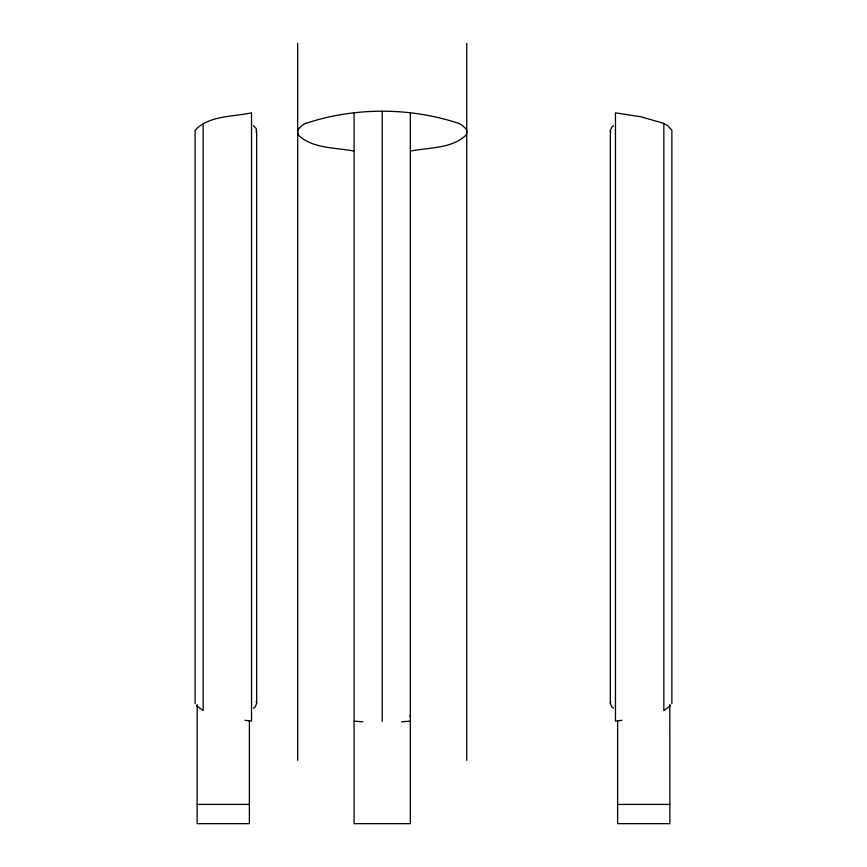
<?xml version="1.0" encoding="UTF-8"?>
<svg xmlns="http://www.w3.org/2000/svg" width="867" height="867" viewBox="0 0 867 867"><rect width="100%" height="100%" fill="white"/><g stroke="black" fill="none" stroke-linecap="round" stroke-linejoin="round"><path stroke-width="1.3" d="M297.684 130.256L297.749 132.662A6.936 6.936 0 0 0 298.508 135.252C312.868 148.766 335.399 147.466 353.693 151.021M256.296 132.434L256.296 128.663L253.424 125.78M256.665 130.549L256.665 703.43L255.158 707.06L253.424 708.198M613.576 708.198L611.842 707.06L610.335 703.43L610.335 130.549L611.842 126.918L613.576 125.78M610.335 703.43L610.704 701.544M465.915 135.241C451.599 148.788 429.024 147.455 410.741 151.021M299.028 128.294L298.942 128.381A6.383 6.383 0 0 0 297.652 130.245M670.538 705.695L663.84 710.582L663.84 123.396L641.157 116.839L615.472 112.84L615.472 721.138L622.04 720.304M244.96 720.304L251.528 721.138L251.528 112.84C232.974 116.872 208.904 115.365 195.118 130.256L195.118 703.722M305.715 123.396C354.766 107.14 409.668 107.14 458.719 123.396M401.497 721.821L410.34 721.138M197.199 704.416L197.134 823.65L249.371 823.65L249.371 720.629M669.801 704.416L669.866 823.65L617.629 823.65L617.629 720.629M409.701 715.958L410.34 715.958M197.134 804.424L249.371 804.424M617.629 804.424L669.866 804.424M354.094 721.138L362.937 721.821M663.84 123.396L667.644 125.682L671.882 130.256L671.882 703.722M196.462 705.695L203.16 710.582L203.16 123.396M610.335 130.549L610.704 132.434M256.296 701.544L256.665 703.43M466.749 43.35L466.749 760.37M410.34 112.84L410.34 823.65L354.094 823.65L354.094 112.84M382.217 111.355L382.217 721.387M297.684 43.35L297.684 760.37M458.762 123.309A21.751 21.751 0 0 1 464.734 127.677L465.406 128.294A7.12 7.12 0 0 1 466.814 130.223M466.695 130.798A11.444 11.444 0 0 1 466.153 135.317M299.072 128.338A23.745 23.745 0 0 1 305.65 123.255"/></g></svg>
